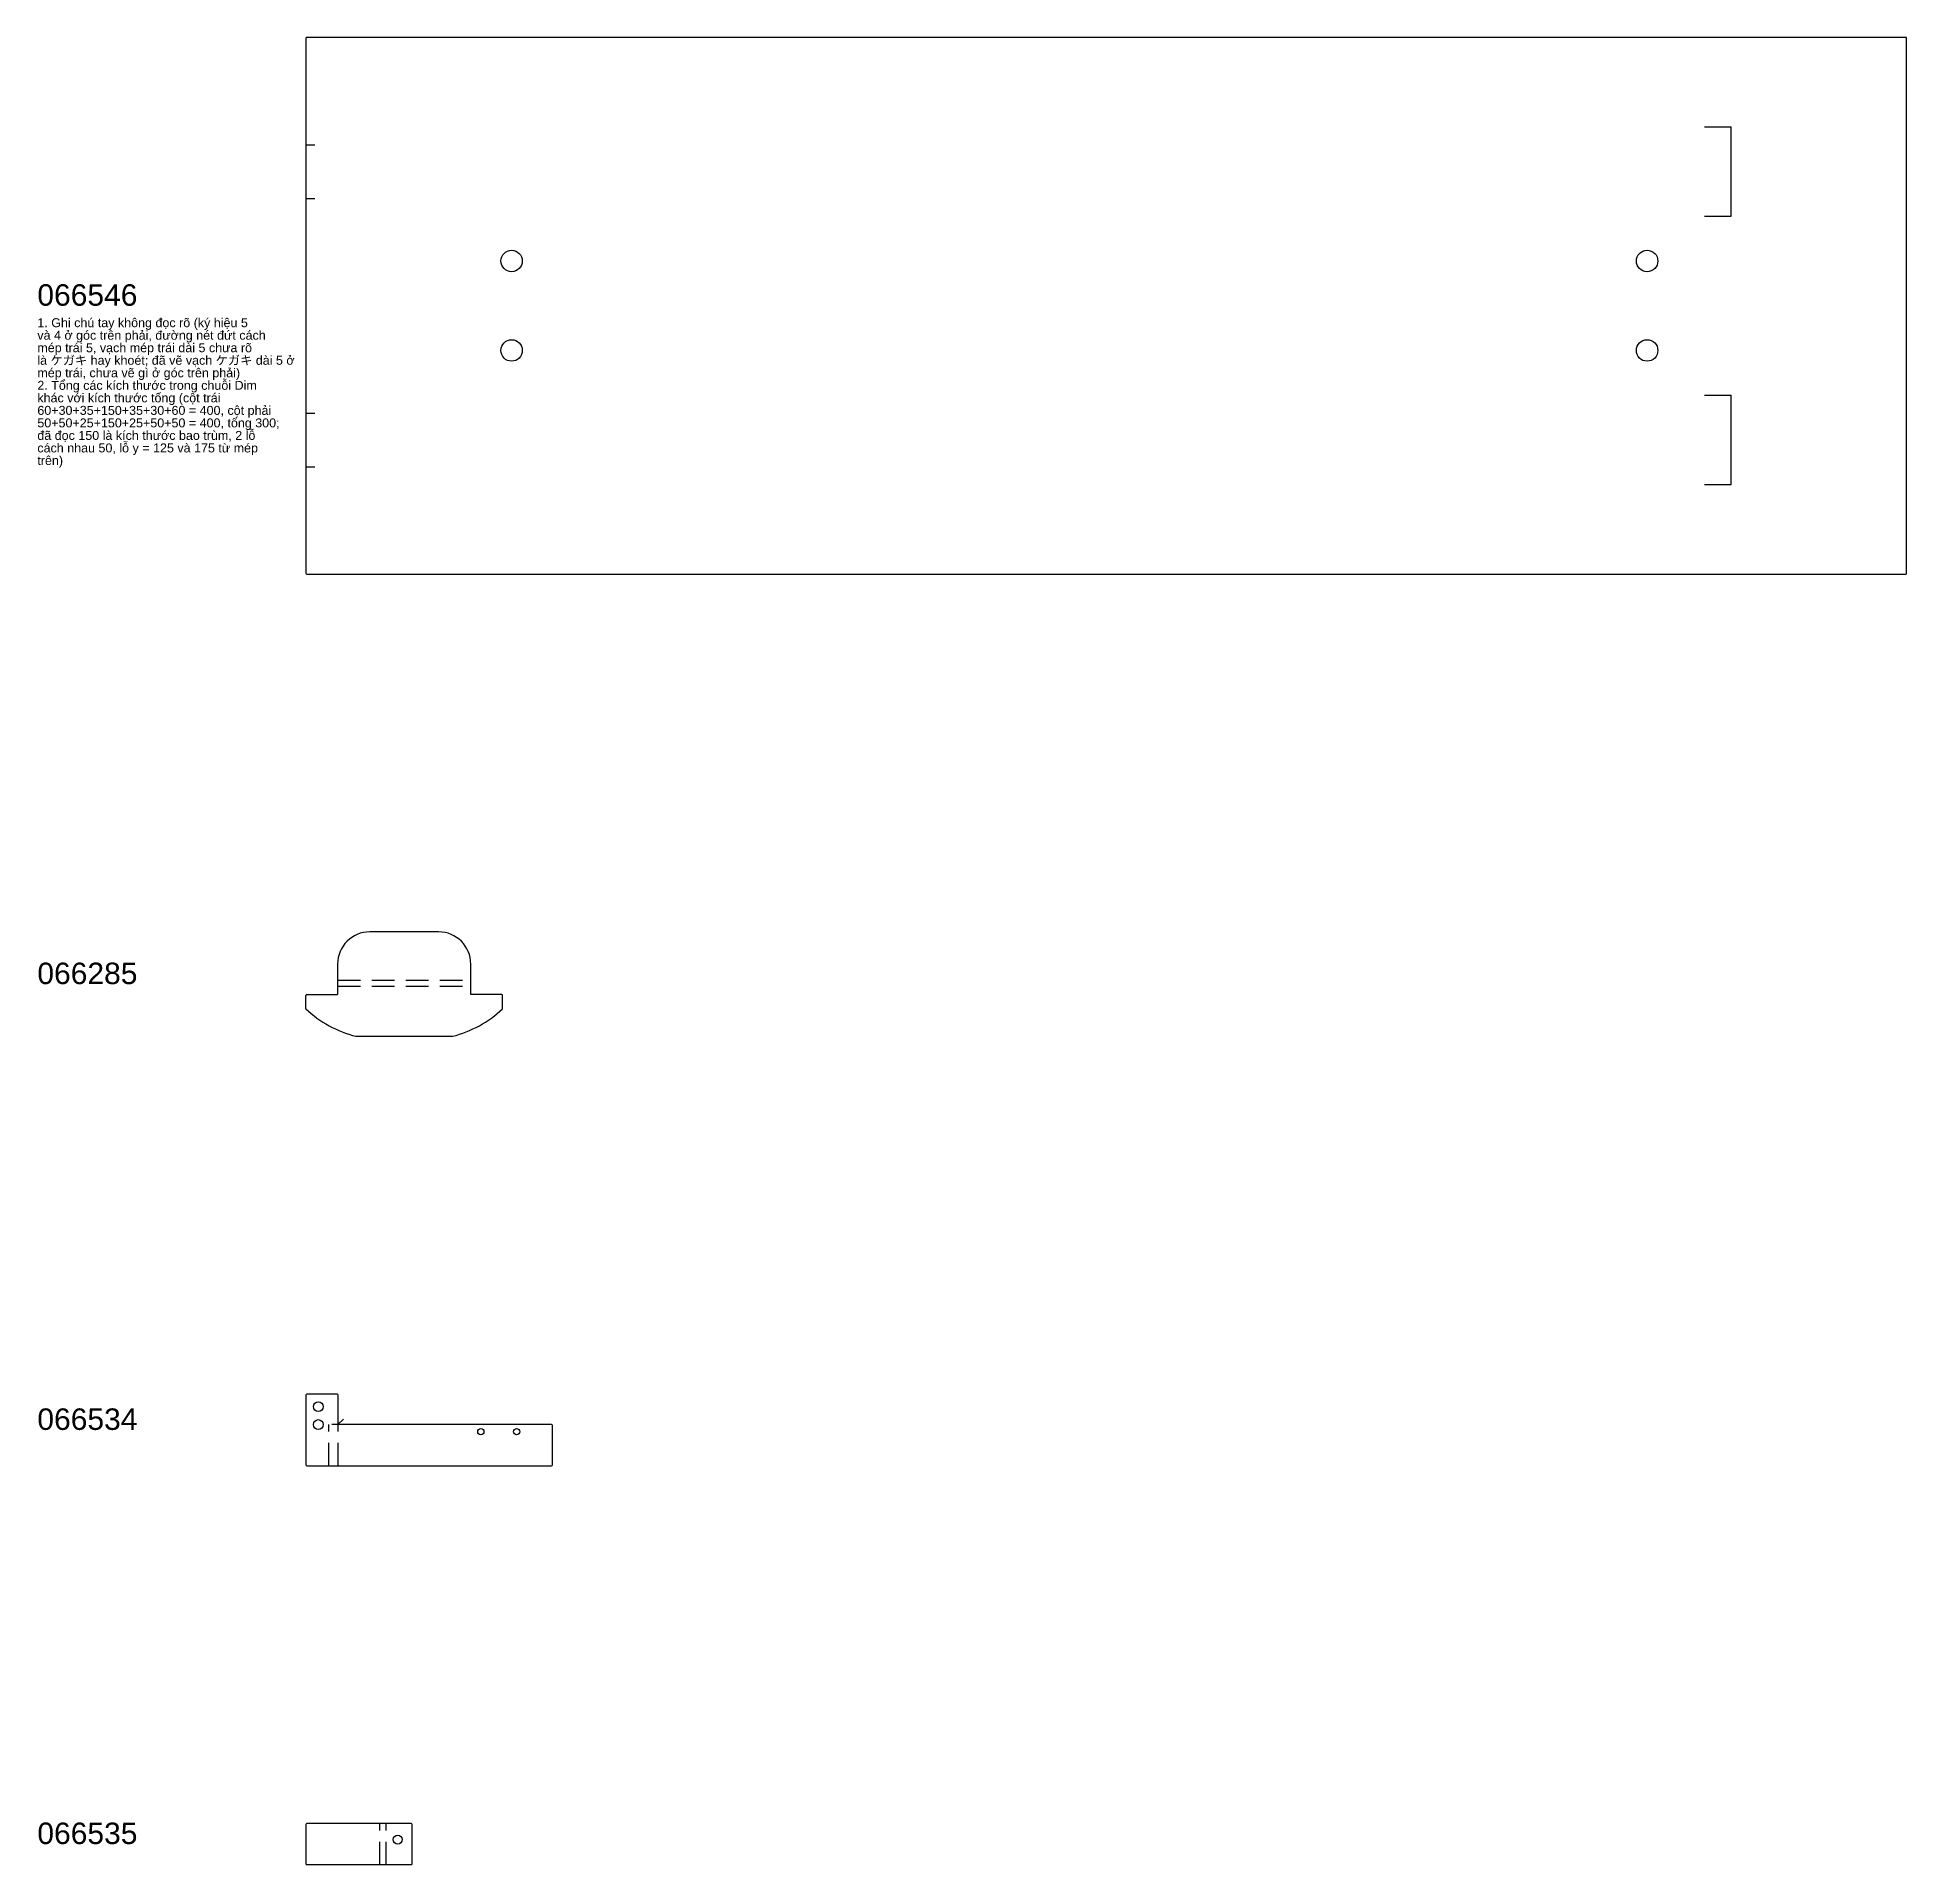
# Model space of a CAD drawing. Extents: x -150 to 894, y 0 to 1021.
import ezdxf

# ---------------------------------------------------------------- set-up
doc = ezdxf.new("R2010")
doc.units = 0
doc.header["$MEASUREMENT"] = 0
doc.linetypes.add('DASHED', pattern=[19.05, 12.7, -6.35])
doc.layers.get('0').update_dxf_attribs({"linetype": 'CONTINUOUS'})
doc.styles.get("Standard").update_dxf_attribs({"font": 'arial.ttf'})

msp = doc.modelspace()

# ---------------------------------------------------------------- linework, layer by layer
for p, q in [((0, 1020.89), (0, 721.89)), ((894, 1021.39), (0.5, 1021.39)), ((894.5, 721.89), (894.5, 1020.89)), ((0.5, 721.39), (894, 721.39)), ((74.2, 521.39), (35.8, 521.39)), ((17.8, 503.39), (17.8, 486.4)), ((92.2, 486.4), (92.2, 503.39)), ((0, 478.4), (0, 485.9)), ((0.5, 486.4), (17.8, 486.4)), ((109.5, 486.4), (92.2, 486.4)), ((110, 478.4), (110, 485.9)), ((28, 463), (82, 463)), ((0, 262.5), (0, 223.5)), ((17.5, 263), (0.5, 263)), ((18, 246), (18, 262.5)), ((137.3, 246), (18, 246)), ((137.8, 223.5), (137.8, 245.5)), ((0.5, 223), (137.3, 223)), ((0, 22.5), (0, 0.5)), ((58.9, 23), (0.5, 23)), ((59.4, 0.5), (59.4, 22.5)), ((0.5, 0), (58.9, 0))]:
    msp.add_line(p, q)
at = {"color": 1}
for p, q in [((781.5, 971.39), (796.5, 971.39)), ((796.5, 921.39), (796.5, 971.39)), ((0, 961.39), (5, 961.39)), ((0, 931.39), (5, 931.39)), ((781.5, 921.39), (796.5, 921.39)), ((781.5, 821.39), (796.5, 821.39)), ((796.5, 771.39), (796.5, 821.39)), ((0, 811.39), (5, 811.39)), ((0, 781.39), (5, 781.39)), ((781.5, 771.39), (796.5, 771.39))]:
    msp.add_line(p, q, dxfattribs=at)
at = {"linetype": 'DASHED'}
for p, q in [((17.8, 494.3), (92.2, 494.3)), ((17.8, 490.99), (92.2, 490.99)), ((12.8, 223), (12.8, 246)), ((18, 223), (18, 246)), ((41.4, 0), (41.4, 23)), ((45, 0), (45, 23))]:
    msp.add_line(p, q, dxfattribs=at)
at = {"color": 3}
for p, q in [((17.793, 246), (14.6, 246)), ((21, 249), (18.146, 246.146))]:
    msp.add_line(p, q, dxfattribs=at)
for centre, radius in [((115, 896.39), 6), ((749.5, 896.39), 6), ((115, 846.39), 6), ((749.5, 846.39), 6), ((7, 256), 2.75), ((7, 246), 2.75), ((97.8, 242), 1.75), ((117.8, 242), 1.75), ((51.4, 14), 2.5)]:
    msp.add_circle(centre, radius)
for centre, radius, start, end in [((0.5, 1020.89), 0.5, 90, 180), ((894, 1020.89), 0.5, 0, 90), ((0.5, 721.89), 0.5, 180, 270), ((894, 721.89), 0.5, 270, 0), ((35.8, 503.39), 18, 90, 180), ((74.2, 503.39), 18, 0, 90), ((0.5, 485.9), 0.5, 90, 180), ((109.5, 485.9), 0.5, 0, 90), ((43.866, 525.002), 64, 226.732222, 255.64619), ((66.134, 525.002), 64, 284.35381, 313.267778), ((0.5, 262.5), 0.5, 90, 180), ((17.5, 262.5), 0.5, 0, 90), ((137.3, 245.5), 0.5, 0, 90), ((0.5, 223.5), 0.5, 180, 270), ((137.3, 223.5), 0.5, 270, 0), ((0.5, 22.5), 0.5, 90, 180), ((58.9, 22.5), 0.5, 0, 90), ((0.5, 0.5), 0.5, 180, 270), ((58.9, 0.5), 0.5, 270, 0)]:
    msp.add_arc(centre, radius, start, end)
msp.add_arc((17.793, 246.5), 0.5, 270, 315, dxfattribs=at)

# ---------------------------------------------------------------- texts
for s, p in [('066546', (-150, 871.39)), ('066285', (-150, 492.195)), ('066534', (-150, 243)), ('066535', (-150, 11.5))]:
    msp.add_text(s, height=12).set_placement(p)
at = {"color": 6}
for s, p in [('và 4 ở góc trên phải, đường nét đứt cách', (-150, 852.39)), ('1. Ghi chú tay không đọc rõ (ký hiệu 5', (-150, 859.39)), ('mép trái 5, vạch mép trái dài 5 chưa rõ', (-150, 845.39)), ('mép trái, chưa vẽ gì ở góc trên phải)', (-150, 831.39)), ('là ケガキ hay khoét; đã vẽ vạch ケガキ dài 5 ở', (-150, 838.39)), ('2. Tổng các kích thước trong chuỗi Dim', (-150, 824.39)), ('60+30+35+150+35+30+60 = 400, cột phải', (-150, 810.39)), ('khác với kích thước tổng (cột trái', (-150, 817.39)), ('50+50+25+150+25+50+50 = 400, tổng 300;', (-150, 803.39)), ('đã đọc 150 là kích thước bao trùm, 2 lỗ', (-150, 796.39)), ('cách nhau 50, lỗ y = 125 và 175 từ mép', (-150, 789.39)), ('trên)', (-150, 782.39))]:
    msp.add_text(s, height=5, dxfattribs=at).set_placement(p)

doc.saveas('drawing.dxf')
